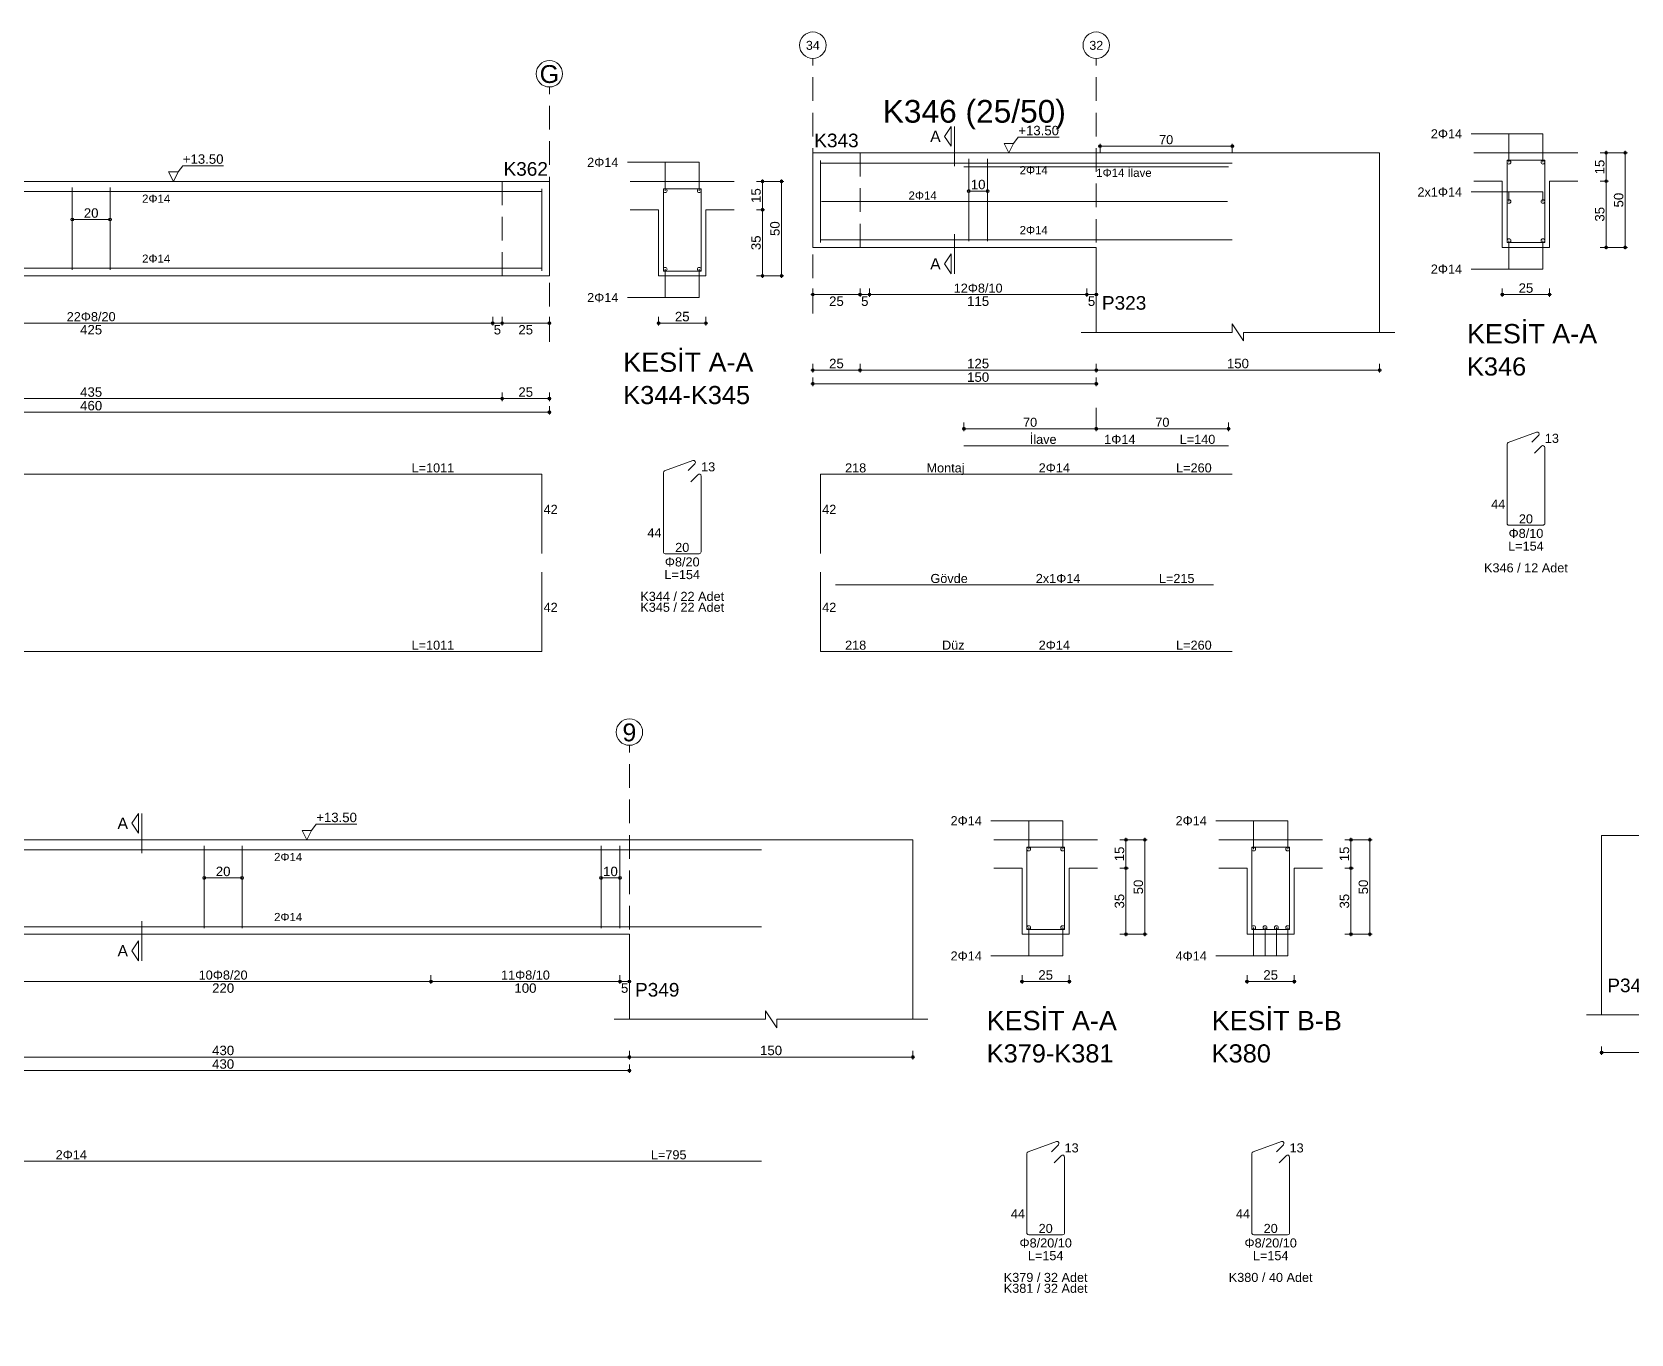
# Model space of a CAD drawing. Header units: millimetres. Extents: x 2232 to 85269, y -3593 to 5869.
# Drawn here: x 61795 to 63065, y -2621 to -1587 of the extents above; entities that cross this region are included whole.
import ezdxf

# ---------------------------------------------------------------- set-up
doc = ezdxf.new("R2010")
doc.units = ezdxf.units.MM
doc.linetypes.add('DASHDOT2', pattern=[12.7, 6.35, -3.175, 0, -3.175])
doc.linetypes.add('DASHED4', pattern=[18.75, 12.5, -6.25])
doc.layers.add('aks', color=251, linetype='DASHDOT2', lineweight=35)
for name, color, linetype in [('Donatı Topl. Uzun. Yazısı', 7, 'Continuous'), ('Donatı Uz. Yazısı', 7, 'Continuous'), ('Donatı Yazısı', 7, 'Continuous'), ('Donatı Çizgisi', 7, 'Continuous'), ('Kiriş', 7, 'Continuous'), ('Standart', 7, 'Continuous'), ('Ölçülendirme', 7, 'Continuous')]:
    doc.layers.add(name, color=color, linetype=linetype)
doc.styles.add('arial_1_18', font='arial.ttf', dxfattribs={"height": 0.2})

# ---------------------------------------------------------------- blocks, each defined once
blk = doc.blocks.new('IDE263Entity7551')
at = {"layer": 'aks', "color": 30, "linetype": 'DASHED4', "lineweight": 5}
blk.add_lwpolyline([(21061.51, 2001.7), (21061.51, 2136.7)], dxfattribs=at)
at = {"layer": 'aks', "color": 1, "linetype": 'Continuous', "lineweight": 5}
blk.add_circle((21061.51, 2143.7), 7, dxfattribs=at)
at = {"layer": 'Donatı Çizgisi', "color": 5, "linetype": 'Continuous', "lineweight": 5}
for points in [[(20809.01, 2039.9), (20809.01, 2083.5)], [(20829.01, 2039.9), (20829.01, 2083.5)], [(21057.51, 2039.3), (21057.51, 2082.7)], [(21121.84, 2039.2), (21121.84, 2082.8)], [(21121.84, 2082.8), (21141.84, 2082.8)], [(21141.84, 2039.2), (21141.84, 2082.8)], [(20130.51, 2081.3), (21057.51, 2081.3)], [(20130.51, 2040.7), (21057.51, 2040.7)], [(21121.84, 2039.2), (21141.84, 2039.2)], [(21122.51, 1933.44), (21137.52, 1938.91)], [(20130.51, 1931.7), (21057.51, 1931.7)], [(21057.51, 1889.7), (21057.51, 1931.7)], [(21121.84, 1890.62), (21121.84, 1932.49)], [(21134.95, 1933.59), (21138.59, 1937.23)], [(21136.33, 1927.68), (21140.1, 1931.46)], [(21141.84, 1890.62), (21141.84, 1930.74)], [(21122.86, 1889.6), (21140.82, 1889.6)], [(21057.51, 1837.85), (21057.51, 1879.85)], [(20130.51, 1837.85), (21057.51, 1837.85)]]:
    blk.add_lwpolyline(points, dxfattribs=at)
for centre in [(21122.84, 2081.8), (21140.84, 2081.8), (21122.84, 2040.2), (21140.84, 2040.2)]:
    blk.add_circle(centre, 1, dxfattribs=at)
for centre, start, end in [((21137.87, 1937.95), 315, 110), ((21122.86, 1932.49), 110, 180), ((21140.82, 1930.74), 0, 135), ((21122.86, 1890.62), 180, 270), ((21140.82, 1890.62), 270, 0)]:
    blk.add_arc(centre, 1.02, start, end, dxfattribs=at)
at = {"layer": 'Kiriş', "color": 1, "linetype": 'Continuous', "lineweight": 5}
for points in [[(20126.51, 2086.7), (21061.51, 2086.7)], [(21061.51, 2036.7), (21061.51, 2086.7)], [(21104.34, 2086.7), (21159.34, 2086.7)], [(21104.34, 2071.7), (21119.34, 2071.7)], [(21119.34, 2036.7), (21119.34, 2071.7)], [(21144.34, 2071.7), (21159.34, 2071.7)], [(21144.34, 2036.7), (21144.34, 2071.7)], [(20126.51, 2036.7), (21061.51, 2036.7)], [(21119.34, 2036.7), (21144.34, 2036.7)]]:
    blk.add_lwpolyline(points, dxfattribs=at)
at = {"layer": 'Kiriş', "color": 1, "linetype": 'DASHED4', "lineweight": 5}
for points in [[(21036.51, 2036.7), (21036.51, 2086.7)], [(21061.51, 2036.7), (21061.51, 2086.7)]]:
    blk.add_lwpolyline(points, dxfattribs=at)
at = {"layer": 'Ölçülendirme', "color": 1, "linetype": 'Continuous', "lineweight": 5}
for points in [[(20862.51, 2086.7), (20860.01, 2091.7)], [(20860.01, 2091.7), (20865.01, 2091.7)], [(20865.01, 2091.7), (20862.51, 2086.7)], [(20865.01, 2091.7), (20867.51, 2095.03)], [(20867.51, 2095.03), (20889.07, 2095.03)], [(21102.84, 2096.8), (21140.84, 2096.8)], [(21122.84, 2081.8), (21122.84, 2096.8)], [(21140.84, 2081.8), (21140.84, 2096.8)], [(20862.51, 2086.7), (20862.51, 2086.7)], [(21171.09, 2086.7), (21185.59, 2086.7)], [(21174.34, 2035.7), (21174.34, 2087.7)], [(21184.34, 2035.7), (21184.34, 2087.7)], [(20809.01, 2066.5), (20829.01, 2066.5)], [(21171.09, 2071.7), (21175.59, 2071.7)], [(21122.84, 2025.2), (21122.84, 2040.2)], [(21140.84, 2025.2), (21140.84, 2040.2)], [(21171.09, 2036.7), (21185.59, 2036.7)], [(21102.84, 2025.2), (21140.84, 2025.2)], [(21031.51, 2010.45), (21031.51, 2014.95)], [(21036.51, 2010.45), (21036.51, 2014.95)], [(21061.51, 2010.45), (21061.51, 2014.95)], [(21119.34, 2010.45), (21119.34, 2014.95)], [(21144.34, 2010.45), (21144.34, 2014.95)], [(20125.51, 2011.7), (21062.51, 2011.7)], [(21118.34, 2011.7), (21145.34, 2011.7)], [(21036.51, 1970.45), (21036.51, 1974.95)], [(21061.51, 1970.45), (21061.51, 1974.95)], [(20125.51, 1971.7), (21062.51, 1971.7)], [(20125.51, 1964.5), (21062.51, 1964.5)], [(21061.51, 1963.25), (21061.51, 1967.75)]]:
    blk.add_lwpolyline(points, dxfattribs=at)
for centre in [(21174.34, 2086.7), (21184.34, 2086.7), (20809.01, 2066.5), (20829.01, 2066.5), (21174.34, 2071.7), (21174.34, 2036.7), (21184.34, 2036.7), (21031.51, 2011.7), (21031.51, 2011.7), (21036.51, 2011.7), (21036.51, 2011.7), (21061.51, 2011.7), (21119.34, 2011.7), (21144.34, 2011.7), (21036.51, 1971.7), (21036.51, 1971.7), (21061.51, 1971.7), (21061.51, 1964.5)]:
    blk.add_circle(centre, 0.75, dxfattribs=at)
at = {"layer": 'aks', "color": 1, "linetype": 'Continuous', "lineweight": 5, "style": 'arial_1_18'}
blk.add_text('G', height=9.45, dxfattribs=at).set_placement((21056.38, 2138.82))
at = {"layer": 'Donatı Topl. Uzun. Yazısı', "color": 1, "linetype": 'Continuous', "lineweight": 5, "style": 'arial_1_18'}
for s, p in [('L=1011', (20988.6, 1932.66)), ('L=154', (21122.43, 1876.16)), ('L=1011', (20988.6, 1838.81))]:
    blk.add_text(s, height=4.8, dxfattribs=at).set_placement(p)
at = {"layer": 'Donatı Uz. Yazısı', "color": 1, "linetype": 'Continuous', "lineweight": 5, "style": 'arial_1_18'}
for s, p in [('13', (21141.84, 1933.2)), ('42', (21058.47, 1910.7)), ('44', (21113.42, 1898.32)), ('20', (21128.11, 1890.56)), ('42', (21058.47, 1858.85))]:
    blk.add_text(s, height=4.8, dxfattribs=at).set_placement(p)
at = {"layer": 'Donatı Yazısı', "color": 5, "linetype": 'Continuous', "lineweight": 5, "style": 'arial_1_18'}
for s, p in [('2Φ14', (21081.51, 2094.4)), ('2Φ14', (21081.51, 2022.8)), ('Φ8/20', (21122.64, 1882.88)), ('K344 / 22 Adet', (21109.66, 1864.64)), ('K345 / 22 Adet', (21109.66, 1858.88))]:
    blk.add_text(s, height=4.8, dxfattribs=at).set_placement(p)
for p in [(20845.97, 2075.42), (20845.97, 2043.66)]:
    blk.add_text('2Φ14', height=4.32, rotation=360, dxfattribs=at).set_placement(p)
at = {"layer": 'Kiriş', "color": 1, "linetype": 'Continuous', "lineweight": 5, "style": 'arial_1_18'}
for s, height, p in [('K362', 7.2, (21037.26, 2089.7)), ('KESİT A-A', 10.2, (21100.64, 1985.9)), ('K344-K345', 9.6, (21100.64, 1968.82))]:
    blk.add_text(s, height=height, dxfattribs=at).set_placement(p)
at = {"layer": 'Ölçülendirme', "color": 1, "linetype": 'Continuous', "lineweight": 5, "style": 'arial_1_18'}
for s, p in [('+13.50', (20867.51, 2096.03)), ('25', (21127.96, 2012.66)), ('425', (20813.18, 2005.7)), ('5', (21032.07, 2005.7)), ('25', (21045.12, 2005.7)), ('435', (20813.18, 1972.7)), ('25', (21045.12, 1972.7)), ('460', (20813.18, 1965.5))]:
    blk.add_text(s, height=5, dxfattribs=at).set_placement(p)
for s, rotation, p in [('15', 90, (21173.38, 2075.32)), ('20', 360, (20815.12, 2067.46)), ('50', 90, (21183.38, 2057.82)), ('35', 90, (21173.38, 2050.32))]:
    blk.add_text(s, height=5, rotation=rotation, dxfattribs=at).set_placement(p)
at = {"layer": 'Ölçülendirme', "color": 5, "linetype": 'Continuous', "lineweight": 5, "style": 'arial_1_18'}
blk.add_text('22Φ8/20', height=4.8, dxfattribs=at).set_placement((20806.08, 2012.7))
blk = doc.blocks.new('IDE263Entity7552')
at = {"layer": 'aks', "color": 30, "linetype": 'DASHED4', "lineweight": 5}
for points in [[(21200.96, 2016.8), (21200.96, 2151.8)], [(21350.96, 2016.8), (21350.96, 2151.8)], [(21350.96, 1955.8), (21350.96, 1966.8)]]:
    blk.add_lwpolyline(points, dxfattribs=at)
at = {"layer": 'aks', "color": 1, "linetype": 'Continuous', "lineweight": 5}
for centre in [(21200.96, 2158.8), (21350.96, 2158.8)]:
    blk.add_circle(centre, 7, dxfattribs=at)
at = {"layer": 'Donatı Çizgisi', "color": 5, "linetype": 'Continuous', "lineweight": 5}
for points in [[(21204.96, 2054.4), (21204.96, 2097.8)], [(21204.96, 2096.4), (21422.96, 2096.4)], [(21280.96, 2094.4), (21420.96, 2094.4)], [(21283.46, 2055), (21283.46, 2098.6)], [(21293.46, 2055), (21293.46, 2098.6)], [(21568.38, 2054.3), (21568.38, 2097.9)], [(21568.38, 2097.9), (21588.38, 2097.9)], [(21588.38, 2054.3), (21588.38, 2097.9)], [(21205.46, 2076.1), (21420.46, 2076.1)], [(21204.96, 2055.8), (21422.96, 2055.8)], [(21568.38, 2054.3), (21588.38, 2054.3)], [(21280.96, 1946.8), (21420.96, 1946.8)], [(21568.38, 1905.72), (21568.38, 1947.59)], [(21569.05, 1948.54), (21584.05, 1954.01)], [(21581.48, 1948.69), (21585.13, 1952.33)], [(21582.86, 1942.78), (21586.64, 1946.56)], [(21588.38, 1905.72), (21588.38, 1945.84)], [(21204.96, 1889.7), (21204.96, 1931.7)], [(21204.96, 1931.7), (21422.96, 1931.7)], [(21569.4, 1904.7), (21587.36, 1904.7)], [(21204.96, 1837.85), (21204.96, 1879.85)], [(21212.96, 1873.15), (21412.96, 1873.15)], [(21204.96, 1837.85), (21422.96, 1837.85)]]:
    blk.add_lwpolyline(points, dxfattribs=at)
for centre in [(21569.38, 2096.9), (21587.38, 2096.9), (21569.38, 2076.1), (21587.38, 2076.1), (21569.38, 2055.3), (21587.38, 2055.3)]:
    blk.add_circle(centre, 1, dxfattribs=at)
for centre, start, end in [((21569.4, 1947.59), 110, 180), ((21584.4, 1953.05), 315, 110), ((21587.36, 1945.84), 0, 135), ((21569.4, 1905.72), 180, 270), ((21587.36, 1905.72), 270, 0)]:
    blk.add_arc(centre, 1.02, start, end, dxfattribs=at)
at = {"layer": 'Kiriş', "color": 1, "linetype": 'DASHED4', "lineweight": 5}
for points in [[(21200.96, 2051.8), (21200.96, 2101.8)], [(21225.96, 2051.8), (21225.96, 2101.8)]]:
    blk.add_lwpolyline(points, dxfattribs=at)
at = {"layer": 'Kiriş', "color": 1, "linetype": 'Continuous', "lineweight": 5}
for points in [[(21200.96, 2051.8), (21200.96, 2101.8)], [(21200.96, 2101.8), (21500.96, 2101.8)], [(21500.96, 2006.8), (21500.96, 2101.8)], [(21550.88, 2101.8), (21605.88, 2101.8)], [(21550.88, 2086.8), (21565.88, 2086.8)], [(21565.88, 2051.8), (21565.88, 2086.8)], [(21590.88, 2086.8), (21605.88, 2086.8)], [(21590.88, 2051.8), (21590.88, 2086.8)], [(21200.96, 2051.8), (21350.96, 2051.8)], [(21350.96, 2006.8), (21350.96, 2051.8)], [(21565.88, 2051.8), (21590.88, 2051.8)], [(21342.96, 2006.8), (21422.96, 2006.8)], [(21428.96, 2002.3), (21422.96, 2011.3)], [(21422.96, 2006.8), (21422.96, 2011.3)], [(21428.96, 2006.8), (21508.96, 2006.8)], [(21428.96, 2002.3), (21428.96, 2006.8)]]:
    blk.add_lwpolyline(points, dxfattribs=at)
at = {"layer": 'Ölçülendirme', "color": 1, "linetype": 'Continuous', "lineweight": 5}
for points in [[(21270.71, 2110.55), (21274.21, 2115.8)], [(21274.21, 2105.3), (21274.21, 2115.8)], [(21275.96, 2094.8), (21275.96, 2115.8)], [(21274.21, 2105.3), (21270.71, 2110.55)], [(21307.21, 2106.8), (21309.71, 2110.13)], [(21309.71, 2110.13), (21331.27, 2110.13)], [(21549.38, 2111.9), (21587.38, 2111.9)], [(21569.38, 2096.9), (21569.38, 2111.9)], [(21587.38, 2096.9), (21587.38, 2111.9)], [(21304.71, 2101.8), (21302.21, 2106.8)], [(21302.21, 2106.8), (21307.21, 2106.8)], [(21307.21, 2106.8), (21304.71, 2101.8)], [(21304.71, 2101.8), (21304.71, 2101.8)], [(21351.96, 2105.4), (21423.96, 2105.4)], [(21352.96, 2102.15), (21352.96, 2106.65)], [(21422.96, 2102.15), (21422.96, 2106.65)], [(21617.63, 2101.8), (21632.13, 2101.8)], [(21620.88, 2050.8), (21620.88, 2102.8)], [(21630.88, 2050.8), (21630.88, 2102.8)], [(21617.63, 2086.8), (21622.13, 2086.8)], [(21283.46, 2081.6), (21293.46, 2081.6)], [(21549.38, 2081.1), (21587.38, 2081.1)], [(21569.38, 2076.1), (21569.38, 2081.1)], [(21587.38, 2076.1), (21587.38, 2081.1)], [(21275.96, 2037.8), (21275.96, 2058.8)], [(21270.71, 2043.05), (21274.21, 2048.3)], [(21274.21, 2037.8), (21274.21, 2048.3)], [(21569.38, 2040.3), (21569.38, 2055.3)], [(21587.38, 2040.3), (21587.38, 2055.3)], [(21617.63, 2051.8), (21632.13, 2051.8)], [(21274.21, 2037.8), (21270.71, 2043.05)], [(21549.38, 2040.3), (21587.38, 2040.3)], [(21199.96, 2026.8), (21351.96, 2026.8)], [(21200.96, 2025.55), (21200.96, 2030.05)], [(21225.96, 2025.55), (21225.96, 2030.05)], [(21230.96, 2025.55), (21230.96, 2030.05)], [(21345.96, 2025.55), (21345.96, 2030.05)], [(21350.96, 2025.55), (21350.96, 2030.05)], [(21564.88, 2026.8), (21591.88, 2026.8)], [(21565.88, 2025.55), (21565.88, 2030.05)], [(21590.88, 2025.55), (21590.88, 2030.05)], [(21200.96, 1985.55), (21200.96, 1990.05)], [(21225.96, 1985.55), (21225.96, 1990.05)], [(21350.96, 1985.55), (21350.96, 1990.05)], [(21500.96, 1985.55), (21500.96, 1990.05)], [(21199.96, 1986.8), (21501.96, 1986.8)], [(21200.96, 1978.35), (21200.96, 1982.85)], [(21350.96, 1978.35), (21350.96, 1982.85)], [(21199.96, 1979.6), (21351.96, 1979.6)], [(21279.96, 1955.8), (21351.96, 1955.8)], [(21280.96, 1954.55), (21280.96, 1959.05)], [(21349.96, 1955.8), (21421.96, 1955.8)], [(21350.96, 1954.55), (21350.96, 1959.05)], [(21350.96, 1954.55), (21350.96, 1959.05)], [(21420.96, 1954.55), (21420.96, 1959.05)]]:
    blk.add_lwpolyline(points, dxfattribs=at)
for centre in [(21352.96, 2105.4), (21422.96, 2105.4), (21620.88, 2101.8), (21630.88, 2101.8), (21283.46, 2081.6), (21293.46, 2081.6), (21620.88, 2086.8), (21620.88, 2051.8), (21630.88, 2051.8), (21200.96, 2026.8), (21225.96, 2026.8), (21225.96, 2026.8), (21230.96, 2026.8), (21230.96, 2026.8), (21345.96, 2026.8), (21345.96, 2026.8), (21350.96, 2026.8), (21565.88, 2026.8), (21590.88, 2026.8), (21200.96, 1986.8), (21225.96, 1986.8), (21225.96, 1986.8), (21350.96, 1986.8), (21350.96, 1986.8), (21500.96, 1986.8), (21200.96, 1979.6), (21350.96, 1979.6), (21280.96, 1955.8), (21350.96, 1955.8), (21350.96, 1955.8), (21420.96, 1955.8)]:
    blk.add_circle(centre, 0.75, dxfattribs=at)
at = {"layer": 'aks', "color": 1, "linetype": 'Continuous', "lineweight": 5, "style": 'arial_1_18'}
for s, p in [('34', (21197.29, 2156.36)), ('32', (21347.29, 2156.36))]:
    blk.add_text(s, height=4.725, dxfattribs=at).set_placement(p)
at = {"layer": 'Donatı Topl. Uzun. Yazısı', "color": 1, "linetype": 'Continuous', "lineweight": 5, "style": 'arial_1_18'}
for s, p in [('L=140', (21395.13, 1947.76)), ('L=260', (21393.23, 1932.66)), ('L=154', (21568.96, 1891.26)), ('L=215', (21384.13, 1874.11)), ('L=260', (21393.23, 1838.81))]:
    blk.add_text(s, height=4.8, dxfattribs=at).set_placement(p)
at = {"layer": 'Donatı Uz. Yazısı', "color": 1, "linetype": 'Continuous', "lineweight": 5, "style": 'arial_1_18'}
for s, p in [('13', (21588.38, 1948.3)), ('218', (21218.04, 1932.66)), ('42', (21205.92, 1910.7)), ('44', (21559.96, 1913.42)), ('20', (21574.65, 1905.66)), ('42', (21205.92, 1858.85)), ('218', (21218.04, 1838.81))]:
    blk.add_text(s, height=4.8, dxfattribs=at).set_placement(p)
at = {"layer": 'Donatı Yazısı', "color": 5, "linetype": 'Continuous', "lineweight": 5, "style": 'arial_1_18'}
for s, height, p in [('2Φ14', 4.8, (21528.04, 2109.5)), ('1Φ14 İlave', 4.32, (21350.96, 2089.12)), ('2x1Φ14', 4.8, (21520.96, 2078.7)), ('2Φ14', 4.8, (21528.04, 2037.9)), ('1Φ14', 4.8, (21355.16, 1947.76)), ('2Φ14', 4.8, (21320.5, 1932.66)), ('Φ8/10', 4.8, (21569.18, 1897.98)), ('2x1Φ14', 4.8, (21318.96, 1874.11)), ('K346 / 12 Adet', 4.8, (21556.19, 1879.74)), ('2Φ14', 4.8, (21320.5, 1838.81))]:
    blk.add_text(s, height=height, dxfattribs=at).set_placement(p)
for p in [(21310.42, 2090.52), (21251.62, 2077.06), (21310.42, 2058.76)]:
    blk.add_text('2Φ14', height=4.32, rotation=360, dxfattribs=at).set_placement(p)
at = {"layer": 'Donatı Yazısı', "color": 1, "linetype": 'Continuous', "lineweight": 5, "style": 'arial_1_18'}
for s, p in [('İlave', (21315.79, 1947.76)), ('Montaj', (21261.13, 1932.66)), ('Gövde', (21263.21, 1874.11)), ('Düz', (21269.34, 1838.81))]:
    blk.add_text(s, height=4.8, dxfattribs=at).set_placement(p)
at = {"layer": 'Kiriş', "color": 1, "linetype": 'Continuous', "lineweight": 5, "style": 'arial_1_18'}
for s, height, p in [('K346 (25/50)', 12, (21237.96, 2117.8)), ('K343', 7.2, (21201.72, 2104.8)), ('P323', 7.2, (21353.96, 2018.8)), ('KESİT A-A', 10.2, (21547.18, 2001)), ('K346', 9.6, (21547.18, 1983.92))]:
    blk.add_text(s, height=height, dxfattribs=at).set_placement(p)
at = {"layer": 'Ölçülendirme', "color": 1, "linetype": 'Continuous', "lineweight": 5, "style": 'arial_1_18'}
for s, height, p in [('+13.50', 5, (21309.71, 2111.13)), ('A', 5.95, (21263.07, 2107.57)), ('70', 4.8, (21384.23, 2106.4)), ('A', 5.95, (21263.07, 2040.07)), ('25', 5, (21574.49, 2027.76)), ('25', 5, (21209.58, 2020.8)), ('5', 5, (21226.52, 2020.8)), ('115', 5, (21282.63, 2020.8)), ('5', 5, (21346.52, 2020.8)), ('25', 5, (21209.58, 1987.8)), ('125', 5, (21282.63, 1987.8)), ('150', 5, (21420.13, 1987.8)), ('150', 5, (21282.63, 1980.6))]:
    blk.add_text(s, height=height, dxfattribs=at).set_placement(p)
for s, rotation, p in [('15', 90, (21619.92, 2090.42)), ('10', 360, (21284.58, 2082.56)), ('50', 90, (21629.92, 2072.92)), ('35', 90, (21619.92, 2065.42))]:
    blk.add_text(s, height=5, rotation=rotation, dxfattribs=at).set_placement(p)
at = {"layer": 'Ölçülendirme', "color": 5, "linetype": 'Continuous', "lineweight": 5, "style": 'arial_1_18'}
for s, p in [('12Φ8/10', (21275.53, 2027.8)), ('70', (21312.23, 1956.8)), ('70', (21382.23, 1956.8))]:
    blk.add_text(s, height=4.8, dxfattribs=at).set_placement(p)
blk = doc.blocks.new('IDE263Entity7582')
at = {"layer": 'aks', "color": 30, "linetype": 'DASHED4', "lineweight": 5}
blk.add_lwpolyline([(22291.53, 1678.85), (22291.53, 1813.85)], dxfattribs=at)
at = {"layer": 'aks', "color": 1, "linetype": 'Continuous', "lineweight": 5}
blk.add_circle((22291.53, 1820.85), 7, dxfattribs=at)
at = {"layer": 'Donatı Çizgisi', "color": 5, "linetype": 'Continuous', "lineweight": 5}
for points in [[(22066.53, 1717.05), (22066.53, 1760.65)], [(22086.53, 1717.05), (22086.53, 1760.65)], [(22276.53, 1717.05), (22276.53, 1760.65)], [(22286.53, 1717.05), (22286.53, 1760.65)], [(20711.53, 1758.45), (22361.53, 1758.45)], [(22501.86, 1716.35), (22501.86, 1759.95)], [(22501.86, 1759.95), (22521.86, 1759.95)], [(22521.86, 1716.35), (22521.86, 1759.95)], [(22620.94, 1716.35), (22620.94, 1759.95)], [(22620.94, 1759.95), (22640.94, 1759.95)], [(22640.94, 1716.35), (22640.94, 1759.95)], [(20711.53, 1717.85), (22361.53, 1717.85)], [(22501.86, 1716.35), (22521.86, 1716.35)], [(22620.94, 1716.35), (22640.94, 1716.35)], [(22502.53, 1598.59), (22517.54, 1604.06)], [(22514.97, 1598.74), (22518.61, 1602.38)], [(22621.62, 1598.59), (22636.62, 1604.06)], [(22634.05, 1598.74), (22637.69, 1602.38)], [(21566.53, 1593.75), (22361.53, 1593.75)], [(22501.86, 1555.77), (22501.86, 1597.64)], [(22516.35, 1592.83), (22520.12, 1596.61)], [(22521.86, 1555.77), (22521.86, 1595.89)], [(22620.94, 1555.77), (22620.94, 1597.64)], [(22635.43, 1592.83), (22639.2, 1596.61)], [(22640.94, 1555.77), (22640.94, 1595.89)], [(22502.88, 1554.75), (22520.84, 1554.75)], [(22621.96, 1554.75), (22639.92, 1554.75)]]:
    blk.add_lwpolyline(points, dxfattribs=at)
for centre in [(22502.86, 1758.95), (22520.86, 1758.95), (22621.94, 1758.95), (22639.94, 1758.95), (22502.86, 1717.35), (22520.86, 1717.35), (22621.94, 1717.35), (22627.94, 1717.35), (22633.94, 1717.35), (22639.94, 1717.35)]:
    blk.add_circle(centre, 1, dxfattribs=at)
for centre, start, end in [((22517.89, 1603.1), 315, 110), ((22636.97, 1603.1), 315, 110), ((22502.88, 1597.64), 110, 180), ((22520.84, 1595.89), 0, 135), ((22621.96, 1597.64), 110, 180), ((22639.92, 1595.89), 0, 135), ((22502.88, 1555.77), 180, 270), ((22520.84, 1555.77), 270, 0), ((22621.96, 1555.77), 180, 270), ((22639.92, 1555.77), 270, 0)]:
    blk.add_arc(centre, 1.02, start, end, dxfattribs=at)
at = {"layer": 'Kiriş', "color": 1, "linetype": 'Continuous', "lineweight": 5}
for points in [[(20631.53, 1763.85), (22441.53, 1763.85)], [(22441.53, 1668.85), (22441.53, 1763.85)], [(22484.36, 1763.85), (22539.36, 1763.85)], [(22603.44, 1763.85), (22658.44, 1763.85)], [(22484.36, 1748.85), (22499.36, 1748.85)], [(22499.36, 1713.85), (22499.36, 1748.85)], [(22524.36, 1748.85), (22539.36, 1748.85)], [(22524.36, 1713.85), (22524.36, 1748.85)], [(22603.44, 1748.85), (22618.44, 1748.85)], [(22618.44, 1713.85), (22618.44, 1748.85)], [(22643.44, 1748.85), (22658.44, 1748.85)], [(22643.44, 1713.85), (22643.44, 1748.85)], [(21861.53, 1713.85), (22291.53, 1713.85)], [(22291.53, 1668.85), (22291.53, 1713.85)], [(22499.36, 1713.85), (22524.36, 1713.85)], [(22618.44, 1713.85), (22643.44, 1713.85)], [(22283.53, 1668.85), (22363.53, 1668.85)], [(22369.53, 1664.35), (22363.53, 1673.35)], [(22363.53, 1668.85), (22363.53, 1673.35)], [(22369.53, 1668.85), (22449.53, 1668.85)], [(22369.53, 1664.35), (22369.53, 1668.85)]]:
    blk.add_lwpolyline(points, dxfattribs=at)
at = {"layer": 'Ölçülendirme', "color": 1, "linetype": 'Continuous', "lineweight": 5}
for points in [[(22028.28, 1772.6), (22031.78, 1777.85)], [(22031.78, 1767.35), (22031.78, 1777.85)], [(22033.53, 1756.85), (22033.53, 1777.85)], [(22031.78, 1767.35), (22028.28, 1772.6)], [(22120.78, 1763.85), (22118.28, 1768.85)], [(22118.28, 1768.85), (22123.28, 1768.85)], [(22123.28, 1768.85), (22120.78, 1763.85)], [(22123.28, 1768.85), (22125.78, 1772.18)], [(22125.78, 1772.18), (22147.34, 1772.18)], [(22482.86, 1773.95), (22520.86, 1773.95)], [(22502.86, 1758.95), (22502.86, 1773.95)], [(22520.86, 1758.95), (22520.86, 1773.95)], [(22601.94, 1773.95), (22639.94, 1773.95)], [(22621.94, 1758.95), (22621.94, 1773.95)], [(22639.94, 1758.95), (22639.94, 1773.95)], [(22120.78, 1763.85), (22120.78, 1763.85)], [(22551.11, 1763.85), (22565.61, 1763.85)], [(22554.36, 1712.85), (22554.36, 1764.85)], [(22564.36, 1712.85), (22564.36, 1764.85)], [(22670.19, 1763.85), (22684.69, 1763.85)], [(22673.44, 1712.85), (22673.44, 1764.85)], [(22683.44, 1712.85), (22683.44, 1764.85)], [(22066.53, 1743.65), (22086.53, 1743.65)], [(22276.53, 1743.65), (22286.53, 1743.65)], [(22551.11, 1748.85), (22555.61, 1748.85)], [(22670.19, 1748.85), (22674.69, 1748.85)], [(22033.53, 1699.85), (22033.53, 1720.85)], [(22028.28, 1705.1), (22031.78, 1710.35)], [(22031.78, 1699.85), (22031.78, 1710.35)], [(22502.86, 1702.35), (22502.86, 1717.35)], [(22520.86, 1702.35), (22520.86, 1717.35)], [(22551.11, 1713.85), (22565.61, 1713.85)], [(22621.94, 1702.35), (22621.94, 1717.35)], [(22627.94, 1702.35), (22627.94, 1717.35)], [(22633.94, 1702.35), (22633.94, 1717.35)], [(22639.94, 1702.35), (22639.94, 1717.35)], [(22670.19, 1713.85), (22684.69, 1713.85)], [(22031.78, 1699.85), (22028.28, 1705.1)], [(22482.86, 1702.35), (22520.86, 1702.35)], [(22601.94, 1702.35), (22639.94, 1702.35)], [(21860.53, 1688.85), (22292.53, 1688.85)], [(22186.53, 1687.6), (22186.53, 1692.1)], [(22286.53, 1687.6), (22286.53, 1692.1)], [(22291.53, 1687.6), (22291.53, 1692.1)], [(22498.36, 1688.85), (22525.36, 1688.85)], [(22499.36, 1687.6), (22499.36, 1692.1)], [(22524.36, 1687.6), (22524.36, 1692.1)], [(22617.44, 1688.85), (22644.44, 1688.85)], [(22618.44, 1687.6), (22618.44, 1692.1)], [(22643.44, 1687.6), (22643.44, 1692.1)], [(22291.53, 1647.6), (22291.53, 1652.1)], [(22441.53, 1647.6), (22441.53, 1652.1)], [(20630.53, 1648.85), (22442.53, 1648.85)], [(22291.53, 1640.4), (22291.53, 1644.9)], [(20780.53, 1641.65), (22292.53, 1641.65)]]:
    blk.add_lwpolyline(points, dxfattribs=at)
for centre in [(22554.36, 1763.85), (22564.36, 1763.85), (22673.44, 1763.85), (22683.44, 1763.85), (22066.53, 1743.65), (22086.53, 1743.65), (22276.53, 1743.65), (22286.53, 1743.65), (22554.36, 1748.85), (22673.44, 1748.85), (22554.36, 1713.85), (22564.36, 1713.85), (22673.44, 1713.85), (22683.44, 1713.85), (22186.53, 1688.85), (22186.53, 1688.85), (22286.53, 1688.85), (22286.53, 1688.85), (22291.53, 1688.85), (22499.36, 1688.85), (22524.36, 1688.85), (22618.44, 1688.85), (22643.44, 1688.85), (22291.53, 1648.85), (22291.53, 1648.85), (22291.53, 1641.65), (22441.53, 1648.85)]:
    blk.add_circle(centre, 0.75, dxfattribs=at)
at = {"layer": 'aks', "color": 1, "linetype": 'Continuous', "lineweight": 5, "style": 'arial_1_18'}
blk.add_text('9', height=9.45, dxfattribs=at).set_placement((22287.86, 1815.97))
at = {"layer": 'Donatı Topl. Uzun. Yazısı', "color": 1, "linetype": 'Continuous', "lineweight": 5, "style": 'arial_1_18'}
for s, p in [('L=795', (22302.94, 1594.71)), ('L=154', (22502.44, 1541.31)), ('L=154', (22621.53, 1541.31))]:
    blk.add_text(s, height=4.8, dxfattribs=at).set_placement(p)
at = {"layer": 'Donatı Uz. Yazısı', "color": 1, "linetype": 'Continuous', "lineweight": 5, "style": 'arial_1_18'}
for s, p in [('13', (22521.86, 1598.35)), ('13', (22640.94, 1598.35)), ('44', (22493.44, 1563.47)), ('44', (22612.53, 1563.47)), ('20', (22508.13, 1555.71)), ('20', (22627.22, 1555.71))]:
    blk.add_text(s, height=4.8, dxfattribs=at).set_placement(p)
at = {"layer": 'Donatı Yazısı', "color": 5, "linetype": 'Continuous', "lineweight": 5, "style": 'arial_1_18'}
for s, p in [('2Φ14', (22461.53, 1771.55)), ('2Φ14', (22580.61, 1771.55)), ('2Φ14', (22461.53, 1699.95)), ('4Φ14', (22580.61, 1699.95)), ('2Φ14', (21987.88, 1594.71)), ('Φ8/20/10', (22498, 1548.03)), ('Φ8/20/10', (22617.08, 1548.03)), ('K379 / 32 Adet', (22489.68, 1529.79)), ('K380 / 40 Adet', (22608.76, 1529.79)), ('K381 / 32 Adet', (22489.68, 1524.03))]:
    blk.add_text(s, height=4.8, dxfattribs=at).set_placement(p)
for p in [(22103.49, 1752.57), (22103.49, 1720.81)]:
    blk.add_text('2Φ14', height=4.32, rotation=360, dxfattribs=at).set_placement(p)
at = {"layer": 'Kiriş', "color": 1, "linetype": 'Continuous', "lineweight": 5, "style": 'arial_1_18'}
for s, height, p in [('P349', 7.2, (22294.53, 1680.85)), ('KESİT A-A', 10.2, (22480.66, 1663.05)), ('KESİT B-B', 10.2, (22599.74, 1663.05)), ('K379-K381', 9.6, (22480.66, 1645.97)), ('K380', 9.6, (22599.74, 1645.97))]:
    blk.add_text(s, height=height, dxfattribs=at).set_placement(p)
at = {"layer": 'Ölçülendirme', "color": 1, "linetype": 'Continuous', "lineweight": 5, "style": 'arial_1_18'}
for s, height, p in [('+13.50', 5, (22125.78, 1773.18)), ('A', 5.95, (22020.63, 1769.62)), ('A', 5.95, (22020.63, 1702.12)), ('25', 5, (22507.98, 1689.81)), ('25', 5, (22627.06, 1689.81)), ('220', 5, (22070.7, 1682.85)), ('100', 5, (22230.7, 1682.85)), ('5', 5, (22287.08, 1682.85)), ('430', 5, (22070.7, 1649.85)), ('150', 5, (22360.7, 1649.85)), ('430', 5, (22070.7, 1642.65))]:
    blk.add_text(s, height=height, dxfattribs=at).set_placement(p)
for s, rotation, p in [('15', 90, (22553.4, 1752.47)), ('15', 90, (22672.48, 1752.47)), ('20', 360, (22072.64, 1744.61)), ('10', 360, (22277.64, 1744.61)), ('35', 90, (22553.4, 1727.47)), ('50', 90, (22563.4, 1734.97)), ('35', 90, (22672.48, 1727.47)), ('50', 90, (22682.48, 1734.97))]:
    blk.add_text(s, height=5, rotation=rotation, dxfattribs=at).set_placement(p)
at = {"layer": 'Ölçülendirme', "color": 5, "linetype": 'Continuous', "lineweight": 5, "style": 'arial_1_18'}
for s, p in [('10Φ8/20', (22063.6, 1689.85)), ('11Φ8/10', (22223.6, 1689.85))]:
    blk.add_text(s, height=4.8, dxfattribs=at).set_placement(p)
blk = doc.blocks.new('IDE263Entity7583')
at = {"layer": 'aks', "color": 30, "linetype": 'DASHED4', "lineweight": 5}
for points in [[(23102.45, 1648.65), (23102.45, 1783.65)], [(23232.45, 1648.65), (23232.45, 1783.65)], [(23102.45, 1587.65), (23102.45, 1598.65)]]:
    blk.add_lwpolyline(points, dxfattribs=at)
at = {"layer": 'aks', "color": 1, "linetype": 'Continuous', "lineweight": 5}
for centre in [(23102.45, 1790.65), (23232.45, 1790.65)]:
    blk.add_circle(centre, 7, dxfattribs=at)
at = {"layer": 'Donatı Çizgisi', "color": 5, "linetype": 'Continuous', "lineweight": 5}
for points in [[(23030.45, 1728.25), (23228.45, 1728.25)], [(23149.95, 1686.85), (23149.95, 1730.45)], [(23159.95, 1686.85), (23159.95, 1730.45)], [(23228.45, 1686.25), (23228.45, 1729.65)], [(23299.87, 1686.15), (23299.87, 1729.75)], [(23299.87, 1729.75), (23319.87, 1729.75)], [(23319.87, 1686.15), (23319.87, 1729.75)], [(23032.45, 1726.25), (23172.45, 1726.25)], [(23032.95, 1707.95), (23227.95, 1707.95)], [(23030.45, 1687.65), (23228.45, 1687.65)], [(23299.87, 1686.15), (23319.87, 1686.15)], [(23300.54, 1580.39), (23315.55, 1585.86)], [(23312.98, 1580.54), (23316.62, 1584.18)], [(23032.45, 1578.65), (23172.45, 1578.65)], [(23299.87, 1537.57), (23299.87, 1579.44)], [(23314.36, 1574.63), (23318.13, 1578.41)], [(23319.87, 1537.57), (23319.87, 1577.69)], [(23030.45, 1563.55), (23228.45, 1563.55)], [(23228.45, 1521.55), (23228.45, 1563.55)], [(23300.89, 1536.55), (23318.85, 1536.55)], [(23228.45, 1469.7), (23228.45, 1511.7)], [(23040.45, 1505), (23220.45, 1505)], [(23030.45, 1469.7), (23228.45, 1469.7)]]:
    blk.add_lwpolyline(points, dxfattribs=at)
for centre in [(23300.87, 1728.75), (23306.87, 1728.75), (23312.87, 1728.75), (23318.87, 1728.75), (23300.87, 1707.95), (23318.87, 1707.95), (23300.87, 1687.15), (23318.87, 1687.15)]:
    blk.add_circle(centre, 1, dxfattribs=at)
for centre, start, end in [((23315.9, 1584.9), 315, 110), ((23300.89, 1579.44), 110, 180), ((23318.85, 1577.69), 0, 135), ((23300.89, 1537.57), 180, 270), ((23318.85, 1537.57), 270, 0)]:
    blk.add_arc(centre, 1.02, start, end, dxfattribs=at)
at = {"layer": 'Kiriş', "color": 1, "linetype": 'Continuous', "lineweight": 5}
for points in [[(22952.45, 1733.65), (23232.45, 1733.65)], [(22952.45, 1638.65), (22952.45, 1733.65)], [(23232.45, 1683.65), (23232.45, 1733.65)], [(23282.37, 1733.65), (23337.37, 1733.65)], [(23282.37, 1718.65), (23297.37, 1718.65)], [(23297.37, 1683.65), (23297.37, 1718.65)], [(23322.37, 1718.65), (23337.37, 1718.65)], [(23322.37, 1683.65), (23322.37, 1718.65)], [(23102.45, 1683.65), (23232.45, 1683.65)], [(23102.45, 1638.65), (23102.45, 1683.65)], [(23297.37, 1683.65), (23322.37, 1683.65)], [(23030.45, 1634.15), (23024.45, 1643.15)], [(23024.45, 1638.65), (23024.45, 1643.15)], [(22944.45, 1638.65), (23024.45, 1638.65)], [(23030.45, 1638.65), (23110.45, 1638.65)], [(23030.45, 1634.15), (23030.45, 1638.65)]]:
    blk.add_lwpolyline(points, dxfattribs=at)
at = {"layer": 'Kiriş', "color": 1, "linetype": 'DASHED4', "lineweight": 5}
for points in [[(23207.45, 1683.65), (23207.45, 1733.65)], [(23232.45, 1683.65), (23232.45, 1733.65)]]:
    blk.add_lwpolyline(points, dxfattribs=at)
at = {"layer": 'Ölçülendirme', "color": 1, "linetype": 'Continuous', "lineweight": 5}
for points in [[(23139.2, 1742.4), (23142.7, 1747.65)], [(23142.7, 1737.15), (23142.7, 1747.65)], [(23144.45, 1726.65), (23144.45, 1747.65)], [(23280.87, 1743.75), (23318.87, 1743.75)], [(23300.87, 1728.75), (23300.87, 1743.75)], [(23306.87, 1728.75), (23306.87, 1743.75)], [(23312.87, 1728.75), (23312.87, 1743.75)], [(23318.87, 1728.75), (23318.87, 1743.75)], [(23029.45, 1737.25), (23101.45, 1737.25)], [(23030.45, 1734), (23030.45, 1738.5)], [(23100.45, 1734), (23100.45, 1738.5)], [(23142.7, 1737.15), (23139.2, 1742.4)], [(23162.95, 1733.65), (23160.45, 1738.65)], [(23160.45, 1738.65), (23165.45, 1738.65)], [(23165.45, 1738.65), (23162.95, 1733.65)], [(23165.45, 1738.65), (23167.95, 1741.98)], [(23167.95, 1741.98), (23189.51, 1741.98)], [(23162.95, 1733.65), (23162.95, 1733.65)], [(23349.12, 1733.65), (23363.62, 1733.65)], [(23352.37, 1682.65), (23352.37, 1734.65)], [(23362.37, 1682.65), (23362.37, 1734.65)], [(23349.12, 1718.65), (23353.62, 1718.65)], [(23149.95, 1713.45), (23159.95, 1713.45)], [(23280.87, 1712.95), (23318.87, 1712.95)], [(23300.87, 1707.95), (23300.87, 1712.95)], [(23318.87, 1707.95), (23318.87, 1712.95)], [(23144.45, 1669.65), (23144.45, 1690.65)], [(23300.87, 1672.15), (23300.87, 1687.15)], [(23318.87, 1672.15), (23318.87, 1687.15)], [(23139.2, 1674.9), (23142.7, 1680.15)], [(23142.7, 1669.65), (23142.7, 1680.15)], [(23349.12, 1683.65), (23363.62, 1683.65)], [(23142.7, 1669.65), (23139.2, 1674.9)], [(23280.87, 1672.15), (23318.87, 1672.15)], [(23102.45, 1657.4), (23102.45, 1661.9)], [(23107.45, 1657.4), (23107.45, 1661.9)], [(23202.45, 1657.4), (23202.45, 1661.9)], [(23207.45, 1657.4), (23207.45, 1661.9)], [(23232.45, 1657.4), (23232.45, 1661.9)], [(23297.37, 1657.4), (23297.37, 1661.9)], [(23322.37, 1657.4), (23322.37, 1661.9)], [(23101.45, 1658.65), (23233.45, 1658.65)], [(23296.37, 1658.65), (23323.37, 1658.65)], [(22951.45, 1618.65), (23233.45, 1618.65)], [(22952.45, 1617.4), (22952.45, 1621.9)], [(23102.45, 1617.4), (23102.45, 1621.9)], [(23207.45, 1617.4), (23207.45, 1621.9)], [(23232.45, 1617.4), (23232.45, 1621.9)], [(23101.45, 1611.45), (23233.45, 1611.45)], [(23102.45, 1610.2), (23102.45, 1614.7)], [(23232.45, 1610.2), (23232.45, 1614.7)], [(23031.45, 1587.65), (23103.45, 1587.65)], [(23032.45, 1586.4), (23032.45, 1590.9)], [(23101.45, 1587.65), (23173.45, 1587.65)], [(23102.45, 1586.4), (23102.45, 1590.9)], [(23102.45, 1586.4), (23102.45, 1590.9)], [(23172.45, 1586.4), (23172.45, 1590.9)]]:
    blk.add_lwpolyline(points, dxfattribs=at)
for centre in [(23030.45, 1737.25), (23100.45, 1737.25), (23352.37, 1733.65), (23362.37, 1733.65), (23352.37, 1718.65), (23149.95, 1713.45), (23159.95, 1713.45), (23352.37, 1683.65), (23362.37, 1683.65), (23102.45, 1658.65), (23107.45, 1658.65), (23107.45, 1658.65), (23202.45, 1658.65), (23202.45, 1658.65), (23207.45, 1658.65), (23207.45, 1658.65), (23232.45, 1658.65), (23297.37, 1658.65), (23322.37, 1658.65), (22952.45, 1618.65), (23102.45, 1618.65), (23102.45, 1618.65), (23207.45, 1618.65), (23207.45, 1618.65), (23232.45, 1618.65), (23102.45, 1611.45), (23232.45, 1611.45), (23032.45, 1587.65), (23102.45, 1587.65), (23102.45, 1587.65), (23172.45, 1587.65)]:
    blk.add_circle(centre, 0.75, dxfattribs=at)
at = {"layer": 'aks', "color": 1, "linetype": 'Continuous', "lineweight": 5, "style": 'arial_1_18'}
for s, p in [('6', (23098.78, 1785.77)), ('3', (23228.78, 1785.77))]:
    blk.add_text(s, height=9.45, dxfattribs=at).set_placement(p)
at = {"layer": 'Donatı Topl. Uzun. Yazısı', "color": 1, "linetype": 'Continuous', "lineweight": 5, "style": 'arial_1_18'}
for s, p in [('L=140', (23146.62, 1579.61)), ('L=240', (23199.72, 1564.51)), ('L=154', (23300.45, 1523.11)), ('L=195', (23192.62, 1505.96)), ('L=240', (23199.72, 1470.66))]:
    blk.add_text(s, height=4.8, dxfattribs=at).set_placement(p)
at = {"layer": 'Donatı Uz. Yazısı', "color": 1, "linetype": 'Continuous', "lineweight": 5, "style": 'arial_1_18'}
for s, p in [('13', (23319.87, 1580.15)), ('198', (23042.33, 1564.51)), ('44', (23291.45, 1545.27)), ('42', (23229.41, 1542.55)), ('20', (23306.14, 1537.51)), ('42', (23229.41, 1490.7)), ('198', (23042.33, 1470.66))]:
    blk.add_text(s, height=4.8, dxfattribs=at).set_placement(p)
at = {"layer": 'Donatı Yazısı', "color": 5, "linetype": 'Continuous', "lineweight": 5, "style": 'arial_1_18'}
for s, height, p in [('4Φ14', 4.8, (23259.54, 1741.35)), ('2Φ14 İlave', 4.32, (23073.14, 1720.97)), ('2x1Φ14', 4.8, (23252.45, 1710.55)), ('2Φ14', 4.8, (23259.54, 1669.75)), ('2Φ14', 4.8, (23106.65, 1579.61)), ('2Φ14', 4.8, (23135.39, 1564.51)), ('Φ8/10', 4.8, (23300.67, 1529.83)), ('K382 / 10 Adet', 4.8, (23287.69, 1511.59)), ('2x1Φ14', 4.8, (23135.85, 1505.96)), ('2Φ14', 4.8, (23135.39, 1470.66))]:
    blk.add_text(s, height=height, dxfattribs=at).set_placement(p)
for p in [(23176.91, 1722.37), (23118.11, 1708.91), (23176.91, 1690.61)]:
    blk.add_text('2Φ14', height=4.32, rotation=360, dxfattribs=at).set_placement(p)
at = {"layer": 'Donatı Yazısı', "color": 1, "linetype": 'Continuous', "lineweight": 5, "style": 'arial_1_18'}
for s, p in [('İlave', (23067.29, 1579.61)), ('Montaj', (23079.62, 1564.51)), ('Gövde', (23083.7, 1505.96)), ('Düz', (23087.83, 1470.66))]:
    blk.add_text(s, height=4.8, dxfattribs=at).set_placement(p)
at = {"layer": 'Kiriş', "color": 1, "linetype": 'Continuous', "lineweight": 5, "style": 'arial_1_18'}
for s, height, p in [('K382 (25/50)', 12, (23114.45, 1749.65)), ('K308', 7.2, (23208.21, 1736.65)), ('P349', 7.2, (22955.45, 1650.65)), ('KESİT A-A', 10.2, (23278.67, 1632.85)), ('K382', 9.6, (23278.67, 1615.77))]:
    blk.add_text(s, height=height, dxfattribs=at).set_placement(p)
at = {"layer": 'Ölçülendirme', "color": 1, "linetype": 'Continuous', "lineweight": 5, "style": 'arial_1_18'}
for s, height, p in [('A', 5.95, (23131.56, 1739.42)), ('+13.50', 5, (23167.95, 1742.98)), ('70', 4.8, (23061.72, 1738.25)), ('A', 5.95, (23131.56, 1671.92)), ('25', 5, (23305.99, 1659.61)), ('5', 5, (23103.01, 1652.65)), ('95', 5, (23151.07, 1652.65)), ('5', 5, (23203.01, 1652.65)), ('25', 5, (23216.07, 1652.65)), ('150', 5, (23021.63, 1619.65)), ('105', 5, (23149.13, 1619.65)), ('130', 5, (23149.13, 1612.45)), ('25', 5, (23216.07, 1619.65))]:
    blk.add_text(s, height=height, dxfattribs=at).set_placement(p)
for s, rotation, p in [('15', 90, (23351.41, 1722.27)), ('10', 360, (23151.07, 1714.41)), ('50', 90, (23361.41, 1704.77)), ('35', 90, (23351.41, 1697.27))]:
    blk.add_text(s, height=5, rotation=rotation, dxfattribs=at).set_placement(p)
at = {"layer": 'Ölçülendirme', "color": 5, "linetype": 'Continuous', "lineweight": 5, "style": 'arial_1_18'}
for s, p in [('10Φ8/10', (23142.02, 1659.65)), ('70', (23063.72, 1588.65)), ('70', (23133.72, 1588.65))]:
    blk.add_text(s, height=4.8, dxfattribs=at).set_placement(p)

msp = doc.modelspace()

# ---------------------------------------------------------------- block references
at = {"layer": 'Standart', "xscale": 1.5, "yscale": 1.5, "zscale": 1.5}
for name, p in [('IDE263Entity7552', (30613.7, -4836)), ('IDE263Entity7551', (30613.7, -4836)), ('IDE263Entity7583', (28612.7, -4825.7)), ('IDE263Entity7582', (28832.2, -4874.5))]:
    msp.add_blockref(name, p, dxfattribs=at)

doc.saveas('drawing.dxf')
